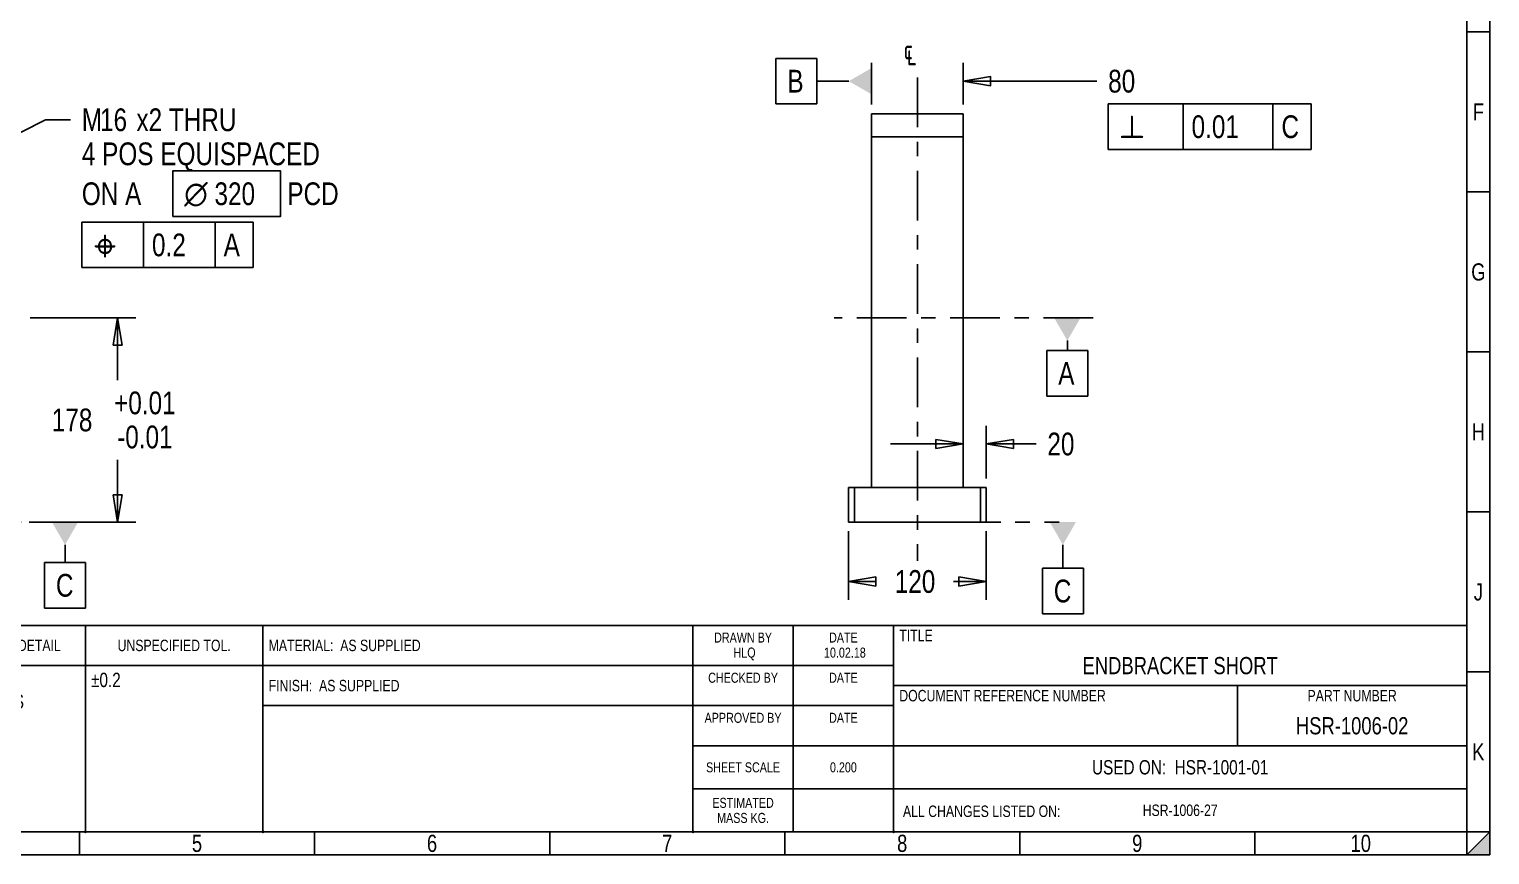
# Model space of a CAD drawing. Header units: inches. Extents: x 0.1 to 16.4, y 0 to 11.6.
# Drawn here: x 6.39 to 16.42, y 0.28 to 5.94 of the extents above; entities that cross this region are included whole.
import ezdxf
from ezdxf.enums import TextEntityAlignment as Align

# ---------------------------------------------------------------- set-up
doc = ezdxf.new("R2010")
doc.units = ezdxf.units.IN
doc.header["$LTSCALE"] = 0.909449
doc.header["$MEASUREMENT"] = 0
doc.linetypes.add('CENTER', pattern=[0.6, 0.375, -0.075, 0.075, -0.075])
doc.linetypes.add('DASHED', pattern=[0.2, 0.1, -0.1])
doc.layers.get('0').update_dxf_attribs({"linetype": 'CONTINUOUS'})
doc.layers.add('02___PRT_ALL_AXES', color=7, linetype='CONTINUOUS')
doc.styles.get("Standard").update_dxf_attribs({"font": 'txt', "width": 0.8})
doc.styles.add('TEXTSTYLE_1', font='gdt', dxfattribs={"width": 0.8})
doc.dimstyles.new('DIMSTYLE_1', dxfattribs={"dimtxt": 0.15625, "dimasz": 0.1875, "dimexe": 0.125, "dimexo": 0.0625, "dimgap": 0.078125, "dimtad": 0, "dimtih": 1, "dimtoh": 1, "dimlfac": 5, "dimzin": 4, "dimdsep": 46, "dimtxsty": 'Standard', "dimblk": 'CLOSED', "dimblk1": 'CLOSED', "dimblk2": 'CLOSED', "dimcen": 0.09, "dimadec": 0, "dimazin": 0, "dimtp": 0.01, "dimtm": 0.01, "dimtfac": 1, "dimtofl": 0, "dimtmove": 0, "dimatfit": 3, "dimldrblk": 'CLOSED', "dimfxl": 1, "dimtolj": 1, "dimtzin": 4, "dimarcsym": 0})
doc.dimstyles.new('DIMSTYLE_2', dxfattribs={"dimtxt": 0.15625, "dimasz": 0.1875, "dimexe": 0.125, "dimexo": 0.0625, "dimgap": 0.078125, "dimtad": 0, "dimtih": 1, "dimtoh": 1, "dimlfac": 5, "dimzin": 4, "dimdsep": 46, "dimtxsty": 'Standard', "dimblk": 'CLOSED', "dimblk1": 'CLOSED', "dimblk2": 'CLOSED', "dimcen": 0.09, "dimadec": 0, "dimazin": 0, "dimtol": 1, "dimtp": 0.01, "dimtm": 0.01, "dimtfac": 1, "dimtofl": 0, "dimtmove": 0, "dimatfit": 3, "dimldrblk": 'CLOSED', "dimfxl": 1, "dimtolj": 1, "dimtzin": 4, "dimarcsym": 0})
doc.dimstyles.new('DIMSTYLE_3', dxfattribs={"dimtxt": 0.15625, "dimasz": 0.1875, "dimexe": 0.125, "dimexo": 0.0625, "dimgap": 0.09, "dimtad": 0, "dimtih": 1, "dimtoh": 1, "dimlfac": 5, "dimzin": 4, "dimdsep": 46, "dimtxsty": 'Standard', "dimblk": 'CLOSED', "dimblk1": 'CLOSED', "dimblk2": 'CLOSED', "dimcen": 0.09, "dimadec": 0, "dimazin": 0, "dimtp": 0.01, "dimtm": 0.01, "dimtfac": 1, "dimtofl": 0, "dimtmove": 0, "dimatfit": 2, "dimldrblk": 'CLOSED', "dimfxl": 1, "dimtolj": 1, "dimtzin": 4, "dimarcsym": 0})

# ---------------------------------------------------------------- blocks, each defined once
blk = doc.blocks.new('_CLOSED')
at = {"color": 0, "linetype": 'ByBlock'}
for p, q in [((0, 0), (-1, 0.167)), ((-1, 0.167), (-1, -0.167)), ((-1, -0.167), (0, 0)), ((-1, 0), (0, 0))]:
    blk.add_line(p, q, dxfattribs=at)
blk = doc.blocks.new('*D1')
at = {"color": 2, "linetype": 'Continuous', "transparency": 16777216}
for p, q in [((12.959, 3.221), (12.959, 2.858)), ((12.801, 3.111), (12.801, 2.971)), ((12.801, 3.096), (12.301, 3.096)), ((12.959, 3.096), (13.301, 3.096))]:
    blk.add_line(p, q, dxfattribs=at)
at = {"color": 2, "linetype": 'Continuous', "transparency": 16777216, "xscale": 0.1875, "yscale": 0.1875, "zscale": 0.1875}
blk.add_blockref('_CLOSED', (12.801, 3.096), dxfattribs=at)
at = {"color": 2, "linetype": 'Continuous', "transparency": 16777216, "xscale": 0.1875, "yscale": 0.1875, "zscale": 0.1875, "rotation": 180}
blk.add_blockref('_CLOSED', (12.959, 3.096), dxfattribs=at)
at = {"color": 2, "linetype": 'Continuous', "transparency": 16777216, "insert": (13.379, 3.174), "char_height": 0.1562, "width": 0.25, "attachment_point": 1, "line_spacing_factor": 0.9}
blk.add_mtext('20', dxfattribs=at)
blk = doc.blocks.new('*D2')
at = {"color": 2, "linetype": 'Continuous', "transparency": 16777216}
for p, q in [((6.394, 3.962), (7.119, 3.962)), ((6.994, 3.962), (6.994, 3.534)), ((6.994, 2.56), (6.994, 2.988)), ((6.387, 2.56), (7.119, 2.56))]:
    blk.add_line(p, q, dxfattribs=at)
at = {"color": 2, "linetype": 'Continuous', "transparency": 16777216, "xscale": 0.1875, "yscale": 0.1875, "zscale": 0.1875}
for p, rotation in [((6.994, 3.962), 90), ((6.994, 2.56), 270)]:
    blk.add_blockref('_CLOSED', p, dxfattribs=dict(at, rotation=rotation))
at = {"color": 2, "linetype": 'Continuous', "transparency": 16777216, "width": 0.8}
for s, p in [('+0.01', (7.181, 3.3)), ('178', (6.681, 3.183)), ('-0.01', (7.181, 3.066))]:
    blk.add_text(s, height=0.1562, dxfattribs=at).set_placement(p, align=Align.CENTER)
blk = doc.blocks.new('*D3')
at = {"color": 2, "linetype": 'Continuous', "transparency": 16777216}
for p, q in [((5.624, 4.881), (6.498, 5.322)), ((6.498, 5.322), (6.67, 5.322))]:
    blk.add_line(p, q, dxfattribs=at)
at = {"color": 2, "linetype": 'Continuous', "transparency": 16777216, "xscale": 0.1875, "yscale": 0.1875, "zscale": 0.1875, "rotation": 206.7880639084}
blk.add_blockref('_CLOSED', (5.624, 4.881), dxfattribs=at)
at = {"color": 2, "linetype": 'Continuous', "transparency": 16777216, "width": 0.8}
for s, height, p in [('M', 0.156, (6.748, 5.244)), ('16', 0.1562, (6.873, 5.244)), ('x2 THRU', 0.1562, (7.123, 5.244)), ('4 POS EQUISPACED', 0.15625, (6.748, 5.01)), ('ON A ', 0.1562, (6.748, 4.736)), ('320', 0.1562, (7.659, 4.736)), (' PCD', 0.1562, (8.113, 4.736))]:
    blk.add_text(s, height=height, dxfattribs=at).set_placement(p)
at = {"color": 2, "linetype": 'Continuous', "transparency": 16777216, "style": 'TEXTSTYLE_1'}
blk.add_text('n', height=0.156, dxfattribs=at).set_placement((7.451, 4.736))
blk = doc.blocks.new('*D29')
at = {"color": 2, "linetype": 'Continuous', "transparency": 16777216}
for p, q in [((12.014, 2.498), (12.014, 2.027)), ((12.959, 2.498), (12.959, 2.027)), ((12.014, 2.152), (12.204, 2.152)), ((12.959, 2.152), (12.735, 2.152))]:
    blk.add_line(p, q, dxfattribs=at)
at = {"color": 2, "linetype": 'Continuous', "transparency": 16777216, "xscale": 0.1875, "yscale": 0.1875, "zscale": 0.1875, "rotation": 180}
blk.add_blockref('_CLOSED', (12.014, 2.152), dxfattribs=at)
at = {"color": 2, "linetype": 'Continuous', "transparency": 16777216, "xscale": 0.1875, "yscale": 0.1875, "zscale": 0.1875}
blk.add_blockref('_CLOSED', (12.959, 2.152), dxfattribs=at)
at = {"color": 2, "linetype": 'Continuous', "transparency": 16777216, "insert": (12.47, 2.23), "char_height": 0.1562, "width": 0.375, "attachment_point": 2, "line_spacing_factor": 0.9}
blk.add_mtext('120', dxfattribs=at)
blk = doc.blocks.new('*T34')
at = {"color": 2, "linetype": 'Continuous'}
for p, q in [((0, 0), (15.827, 0)), ((0, 0), (0, -0.157)), ((1.457, 0), (1.457, -0.157)), ((3.071, 0), (3.071, -0.157)), ((4.685, 0), (4.685, -0.157)), ((6.299, 0), (6.299, -0.157)), ((7.913, 0), (7.913, -0.157)), ((9.528, 0), (9.528, -0.157)), ((11.142, 0), (11.142, -0.157)), ((12.756, 0), (12.756, -0.157)), ((14.37, 0), (14.37, -0.157)), ((15.827, 0), (15.827, -0.157)), ((0, -0.157), (15.827, -0.157))]:
    blk.add_line(p, q, dxfattribs=at)
at = {"color": 2, "linetype": 'Continuous', "attachment_point": 2, "line_spacing_factor": 0.9}
for s, insert, char_height, width in [('1', (0.728, -0.02), 0.118, 0.18898), ('2', (2.264, -0.02), 0.118, 0.18898), ('3 ', (3.878, -0.02), 0.1181, 0.37795), ('4 ', (5.492, -0.02), 0.1181, 0.37795), ('5', (7.106, -0.02), 0.118, 0.18898), ('6', (8.72, -0.02), 0.118, 0.18898), ('7', (10.335, -0.02), 0.118, 0.18898), ('8', (11.949, -0.02), 0.118, 0.18898), ('9', (13.563, -0.02), 0.118, 0.18898), ('10', (15.098, -0.02), 0.1181, 0.37795)]:
    blk.add_mtext(s, dxfattribs=dict(at, insert=insert, char_height=char_height, width=width))
blk = doc.blocks.new('*T36')
at = {"color": 2, "linetype": 'Continuous'}
for p, q in [((0, 0), (0.157, 0)), ((0, 0), (0, -10.984)), ((0.157, 0), (0.157, -10.984)), ((0, -1.098), (0.157, -1.098)), ((0, -2.197), (0.157, -2.197)), ((0, -3.295), (0.157, -3.295)), ((0, -4.394), (0.157, -4.394)), ((0, -5.492), (0.157, -5.492)), ((0, -6.591), (0.157, -6.591)), ((0, -7.689), (0.157, -7.689)), ((0, -8.787), (0.157, -8.787)), ((0, -9.886), (0.157, -9.886)), ((0, -10.984), (0.157, -10.984))]:
    blk.add_line(p, q, dxfattribs=at)
at = {"color": 2, "linetype": 'Continuous', "char_height": 0.118, "width": 0.18898, "attachment_point": 2, "line_spacing_factor": 0.9}
for s, insert in [('A', (0.079, -0.49)), ('B', (0.079, -1.589)), ('C', (0.079, -2.687)), ('D', (0.079, -3.785)), ('E', (0.079, -4.884)), ('F', (0.079, -5.982)), ('G', (0.079, -7.081)), ('H', (0.079, -8.179)), ('J', (0.079, -9.278)), ('K', (0.079, -10.376))]:
    blk.add_mtext(s, dxfattribs=dict(at, insert=insert))
blk = doc.blocks.new('*T38')
at = {"color": 2, "linetype": 'Continuous'}
for p, q in [((0, 0), (15.827, 0)), ((0, 0), (0, -1.417)), ((0.315, 0), (0.315, -1.122)), ((0.787, 0), (0.787, -1.122)), ((2.756, 0), (2.756, -1.122)), ((3.307, 0), (3.307, -1.122)), ((3.858, 0), (3.858, -1.122)), ((4.409, 0), (4.409, -1.122)), ((5.118, 0), (5.118, -1.417)), ((6.339, 0), (6.339, -1.417)), ((7.559, 0), (7.559, -1.417)), ((10.512, 0), (10.512, -1.417)), ((11.201, 0), (11.201, -1.417)), ((11.89, 0), (11.89, -1.417)), ((15.827, 0), (15.827, -1.417)), ((5.118, -0.276), (11.89, -0.276)), ((11.89, -0.413), (15.827, -0.413)), ((14.252, -0.413), (14.252, -0.827)), ((7.559, -0.551), (11.89, -0.551)), ((0, -0.827), (5.118, -0.827)), ((10.512, -0.827), (15.827, -0.827)), ((0, -1.122), (5.118, -1.122)), ((10.512, -1.122), (15.827, -1.122)), ((0, -1.417), (15.827, -1.417))]:
    blk.add_line(p, q, dxfattribs=at)
at = {"color": 2, "linetype": 'Continuous', "line_spacing_factor": 0.9}
for s, insert, char_height, width, attachment_point in [('UNSPECIFIED DETAIL', (5.728, -0.098), 0.07874, 2.26772, 2), ('UNSPECIFIED TOL.', (6.949, -0.098), 0.07874, 2.01575, 2), ('MATERIAL:  AS SUPPLIED', (7.598, -0.098), 0.07874, 2.77165, 1), ('DRAWN BY\\P HLQ', (10.856, -0.049), 0.0689, 0.88189, 2), ('DATE\\P 10.02.18', (11.545, -0.049), 0.0689, 0.99213, 2), ('TITLE', (11.929, -0.03), 0.0787, 0.62992, 1), ('ENDBRACKET SHORT', (13.858, -0.217), 0.11811, 3.02362, 2), ('2 ', (0.157, -0.374), 0.0787, 0.25197, 2), ('LIFTING EYE HOLES ADDED\\P(B8, E8) ', (1.772, -0.315), 0.07874, 2.89764, 2), ('HLQ ', (3.031, -0.374), 0.0787, 0.50394, 2), (' 10.02.18', (4.764, -0.374), 0.0787, 1.13386, 2), ('BREAK ALL\\PSHARP EDGES', (5.157, -0.325), 0.09843, 1.73228, 1), ('FINISH:  AS SUPPLIED', (7.598, -0.374), 0.07874, 2.51969, 1), ('CHECKED BY\\P ', (10.856, -0.325), 0.0689, 1.10236, 2), ('DATE\\P ', (11.545, -0.325), 0.0689, 0.44094, 2), ('DOCUMENT REFERENCE NUMBER', (11.929, -0.443), 0.07874, 3.14961, 1), ('PART NUMBER', (15.039, -0.443), 0.07874, 1.38583, 2), ('APPROVED BY\\P ', (10.856, -0.6), 0.0689, 1.2126, 2), ('DATE\\P ', (11.545, -0.6), 0.0689, 0.44094, 2), ('HSR-1006-02 ', (15.039, -0.63), 0.11811, 2.26772, 2), ('VER', (0.157, -0.925), 0.0984, 0.47244, 2), ('ECN', (0.551, -0.925), 0.0984, 0.47244, 2), ('DETAILS OF MODIFICATION', (1.772, -0.935), 0.07874, 2.89764, 2), ('DWN', (3.031, -0.925), 0.0984, 0.47244, 2), ('CHKD', (3.583, -0.925), 0.0984, 0.62992, 2), ('APPR', (4.134, -0.925), 0.0984, 0.62992, 2), ('DATE', (4.764, -0.925), 0.0984, 0.62992, 2), ('SHEET SCALE', (10.856, -0.94), 0.0689, 1.2126, 2), ('0.200', (11.545, -0.94), 0.0689, 0.55118, 2), ('USED ON:  HSR-1001-01', (13.858, -0.925), 0.09843, 3.30709, 2), ('ESTIMATED \\PMASS KG. ', (10.856, -1.184), 0.0689, 1.10236, 2), ('VERSIONS ', (2.559, -1.22), 0.0984, 1.41732, 2), ('HSR-1006-27 ', (13.858, -1.23), 0.07874, 1.51181, 2)]:
    blk.add_mtext(s, dxfattribs=dict(at, insert=insert, char_height=char_height, width=width, attachment_point=attachment_point))
at = {"color": 2, "linetype": 'Continuous', "insert": (6.378, -0.325), "char_height": 0.09843, "width": 0.7021, "attachment_point": 1, "line_spacing_factor": 0.9, "style": 'TEXTSTYLE_1'}
blk.add_mtext('{\\Fgdt;`}\\Ftxt;0.2', dxfattribs=at)

msp = doc.modelspace()

# ---------------------------------------------------------------- hatches: boundary and pattern name
at = {"linetype": 'Continuous'}
msp.add_hatch(color=2, dxfattribs=at).paths.add_polyline_path([(16.4173, 0.2756), (16.4173, 0.4331), (16.2598, 0.2756)])

# ---------------------------------------------------------------- linework, layer by layer
at = {"color": 7, "linetype": 'Continuous'}
for p, q in [((16.4173, 0.4331), (16.4173, 11.4173)), ((12.1715, 2.7965), (12.1715, 5.3634)), ((12.8014, 5.3634), (12.1715, 5.3634)), ((12.8014, 2.7965), (12.8014, 5.3634)), ((12.8014, 5.2059), (12.1715, 5.2059)), ((12.014, 2.7965), (12.9589, 2.7965)), ((12.014, 2.5603), (12.014, 2.7965)), ((12.0534, 2.5603), (12.0534, 2.7965)), ((12.9195, 2.7965), (12.9195, 2.5603)), ((12.9589, 2.7965), (12.9589, 2.5603)), ((12.9589, 2.5603), (12.014, 2.5603)), ((6.7778, 0.4269), (6.7655, 0.4392)), ((6.7778, 0.4392), (6.7655, 0.4269)), ((7.9983, 0.4269), (7.986, 0.4392)), ((7.9983, 0.4392), (7.986, 0.4269)), ((10.951, 0.4269), (10.9387, 0.4392)), ((10.951, 0.4392), (10.9387, 0.4269)), ((12.329, 0.4269), (12.3167, 0.4392)), ((12.329, 0.4392), (12.3167, 0.4269)), ((16.4173, 0.4331), (16.2598, 0.2756)), ((16.2598, 0.4331), (16.4173, 0.4331)), ((16.2598, 0.2756), (16.2598, 0.4331)), ((16.4173, 0.2756), (16.4173, 0.4331)), ((0.4331, 0.2756), (16.2598, 0.2756)), ((16.2598, 0.2756), (16.4173, 0.2756))]:
    msp.add_line(p, q, dxfattribs=at)
at = {"color": 2, "linetype": 'Continuous'}
for p, q in [((11.5152, 5.4307), (11.5152, 5.7432)), ((11.5152, 5.7432), (11.7965, 5.7432)), ((11.7965, 5.7432), (11.7965, 5.4307)), ((12.1715, 5.4259), (12.1715, 5.712)), ((12.8014, 5.4259), (12.8014, 5.712)), ((12.0152, 5.587), (11.7965, 5.587)), ((12.8014, 5.587), (13.7182, 5.587)), ((11.7965, 5.4307), (11.5152, 5.4307)), ((13.7964, 5.4307), (13.7964, 5.1182)), ((15.1896, 5.4307), (13.7964, 5.4307)), ((14.3107, 5.1182), (14.3107, 5.4307)), ((14.9279, 5.1182), (14.9279, 5.4307)), ((15.1896, 5.1182), (15.1896, 5.4307)), ((13.7964, 5.1182), (15.1896, 5.1182)), ((7.9251, 4.6193), (6.748, 4.6193)), ((6.748, 4.6193), (6.748, 4.3068)), ((7.1712, 4.3068), (7.1712, 4.6193)), ((7.6634, 4.3068), (7.6634, 4.6193)), ((7.9251, 4.3068), (7.9251, 4.6193)), ((6.748, 4.3068), (7.9251, 4.3068)), ((6.6326, 2.404), (6.6326, 2.2821)), ((13.4855, 2.404), (13.4855, 2.2427)), ((6.4919, 1.9696), (6.4919, 2.2821)), ((6.4919, 2.2821), (6.7732, 2.2821)), ((6.7732, 2.2821), (6.7732, 1.9696)), ((13.3449, 2.2427), (13.6261, 2.2427)), ((13.3449, 1.9302), (13.3449, 2.2427)), ((13.6261, 2.2427), (13.6261, 1.9302)), ((6.7732, 1.9696), (6.4919, 1.9696)), ((13.6261, 1.9302), (13.3449, 1.9302))]:
    msp.add_line(p, q, dxfattribs=at)
at = {"color": 2, "linetype": 'DASHED'}
for p, q in [((6.232, 2.5603), (6.6326, 2.5603)), ((12.9589, 2.5603), (13.4855, 2.5603))]:
    msp.add_line(p, q, dxfattribs=at)
at = {"color": 2, "linetype": 'Continuous'}
for points in [[(12.8014, 5.587), (12.9889, 5.6182), (12.9889, 5.5557), (12.8014, 5.587)], [(7.373, 4.6583), (8.1126, 4.6583), (8.1126, 4.9708), (7.373, 4.9708), (7.373, 4.6583)]]:
    msp.add_lwpolyline(points, dxfattribs=at)
for points in [[(12.1715, 5.6772), (12.1715, 5.4968), (12.0152, 5.587)], [(6.5424, 2.5603), (6.7228, 2.5603), (6.6326, 2.404)], [(13.3953, 2.5603), (13.5757, 2.5603), (13.4855, 2.404)]]:
    msp.add_solid(points, dxfattribs=at)
at = {"layer": '02___PRT_ALL_AXES', "color": 7, "linetype": 'CENTER'}
msp.add_line((12.4864, 5.6127), (12.4864, 2.2941), dxfattribs=at)
at = {"layer": '02___PRT_ALL_AXES', "color": 2, "linetype": 'CENTER'}
msp.add_line((13.6937, 3.9618), (11.914, 3.9618), dxfattribs=at)
at = {"layer": '02___PRT_ALL_AXES', "color": 2, "linetype": 'Continuous'}
for p, q in [((13.3755, 3.7369), (13.6568, 3.7369)), ((13.3755, 3.4244), (13.3755, 3.7369)), ((13.5161, 3.8056), (13.5161, 3.7369)), ((13.6568, 3.7369), (13.6568, 3.4244)), ((13.6568, 3.4244), (13.3755, 3.4244))]:
    msp.add_line(p, q, dxfattribs=at)
msp.add_solid([(13.4259, 3.9618), (13.6063, 3.9618), (13.5161, 3.8056)], dxfattribs=at)

# ---------------------------------------------------------------- block references
for name, p in [('*T36', (16.2598, 11.4173)), ('*T38', (0.4331, 1.8505)), ('*T34', (0.4331, 0.4331))]:
    msp.add_blockref(name, p)

# ---------------------------------------------------------------- texts
at = {"color": 2, "linetype": 'Continuous', "style": 'TEXTSTYLE_1'}
for s, p in [('b', (13.8745, 5.1963)), ('j', (6.8262, 4.3849))]:
    msp.add_text(s, height=0.1562, dxfattribs=at).set_placement(p)
at = {"color": 2, "linetype": 'Continuous', "width": 0.8}
for s, height, p in [('0.01', 0.15625, (14.3693, 5.1963)), ('C', 0.1562, (14.9865, 5.1963)), ('0.2', 0.15625, (7.2298, 4.3849)), ('A', 0.1562, (7.722, 4.3849))]:
    msp.add_text(s, height=height, dxfattribs=at).set_placement(p)
at = {"color": 2, "linetype": 'Continuous', "insert": (12.3915, 5.8685), "char_height": 0.15625, "width": 0.247396, "attachment_point": 1, "line_spacing_factor": 0.9, "style": 'TEXTSTYLE_1'}
msp.add_mtext('{\\Fgdt;q}', dxfattribs=at)
at = {"color": 2, "linetype": 'Continuous', "attachment_point": 1, "line_spacing_factor": 0.9}
for s, insert, char_height, width in [('B', (11.5934, 5.6651), 0.1562, 0.125), ('80', (13.7964, 5.6651), 0.15625, 0.25), ('C', (6.5701, 2.2039), 0.1562, 0.125), ('C', (13.423, 2.1646), 0.1562, 0.125), ('ALL CHANGES LISTED ON:', (12.3873, 0.6137), 0.07874, 1.385827)]:
    msp.add_mtext(s, dxfattribs=dict(at, insert=insert, char_height=char_height, width=width))
at = {"layer": '02___PRT_ALL_AXES', "color": 2, "linetype": 'Continuous', "insert": (13.4536, 3.6588), "char_height": 0.1562, "width": 0.125, "attachment_point": 1, "line_spacing_factor": 0.9}
msp.add_mtext('A', dxfattribs=at)

# ---------------------------------------------------------------- dimensions: what is measured, and where the dimension line sits
at = {"color": 2, "linetype": 'Continuous'}
dim = msp.add_diameter_dim_2p(p1=(5.6239, 4.8811), p2=(5.5115, 4.8243), text='M<>x2 THRU\\P4 POS EQUISPACED\\PON A ^An^B320 PCD', dimstyle='DIMSTYLE_3', override={"dimpost": '<>'}, dxfattribs=at)
dim.commit()
dim.dimension.update_dxf_attribs({"geometry": '*D3', "text_midpoint": (7.748, 5.0685), "dimtype": 163})
for base, p1, p2, angle, dimstyle, picture, middle in [((6.9938, 3.9618), (6.3247, 2.5603), (6.332, 3.9618), 90, 'DIMSTYLE_2', '*D2', (6.9938, 3.2611)), ((12.8014, 3.0959), (12.9589, 2.7956), (12.8014, 2.9084), 180, 'DIMSTYLE_1', '*D1', (13.5041, 3.0959))]:
    dim = msp.add_linear_dim(base=base, p1=p1, p2=p2, angle=angle, dimstyle=dimstyle, dxfattribs=at)
    dim.commit()
    dim.dimension.update_dxf_attribs({"geometry": picture, "text_midpoint": middle, "dimtype": 160})
dim = msp.add_linear_dim(base=(12.9589, 2.152), p1=(12.014, 2.5603), p2=(12.9589, 2.5603), dimstyle='DIMSTYLE_1', dxfattribs=at)
dim.commit()
dim.dimension.update_dxf_attribs({"geometry": '*D29', "text_midpoint": (12.4854, 2.152), "dimtype": 160})

doc.saveas('drawing.dxf')
